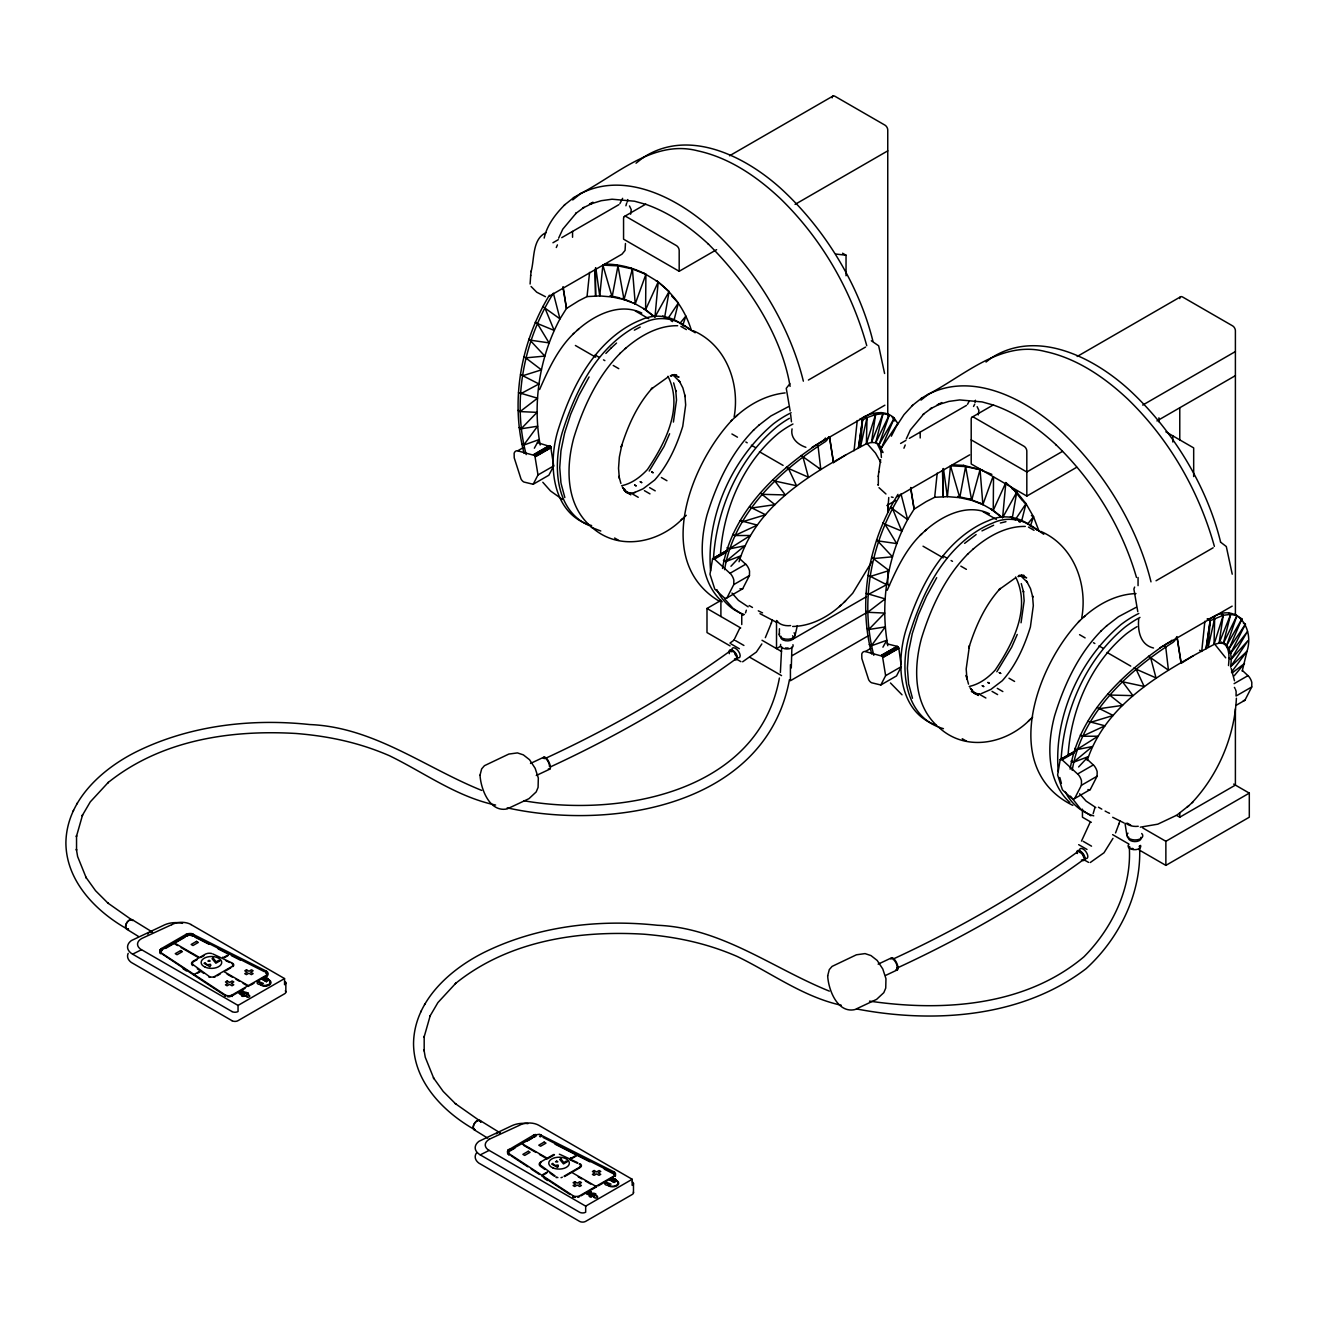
<?xml version="1.0" encoding="UTF-8"?>
<svg xmlns="http://www.w3.org/2000/svg" width="1318" height="1318" viewBox="0 0 1318 1318"><rect width="100%" height="100%" fill="white"/><g stroke="black" fill="none" stroke-linecap="round" stroke-linejoin="round"><path stroke-width="1.5" d="M643.827 273.123L658.209 281.887L669.099 291.476L654.98 316.995L645.606 309.714L645.902 274.325C633.233 267.636 618.916 264.061 604.55 264.094M957.692 496.441L969.57 499.11L980.79 503.377L993.245 510.412L1005.848 482.586L1016.738 492.174L1002.619 517.694L993.245 510.412L993.525 477.001M861.939 418.02L864.938 416.406L867.03 417.608L866.387 443.738C815.578 471.136 757.125 502.619 739.036 561.748M1207.914 619.575L1212.576 617.121L1214.669 618.323L1214.026 644.436C1163.695 671.587 1106.247 702.527 1087.202 760.502M524.103 453.392C510.198 400.31 521.055 341.823 549.375 295.248M526.179 454.595C511.961 400.277 523.691 340.439 553.379 293.239L559.985 318.874C539.54 357.063 532.456 402.402 540.166 445.006M871.742 654.09C857.672 600.398 868.957 541.237 897.97 494.349M873.818 655.293C859.6 600.975 871.33 541.154 901.001 493.953L907.624 519.589C887.179 557.761 880.095 603.117 887.805 645.705M779.251 634.65L779.465 628.752M556.295 247.52L557.432 244.884M903.934 448.219L905.235 444.99M530.1 284.013L530.709 275.198M877.739 484.711L878.315 485.288L878.348 475.913M625.457 243.501L625.061 250.42L621.997 254.16L549.655 295.94M1228.508 665.541C1229.216 657.649 1230.369 645.787 1221.275 642.228C1231.671 645.392 1231.935 657.797 1230.6 666.743L1246.993 651.323C1254.423 628.571 1237.223 602.326 1212.576 617.121M713.532 557.761C716.712 508.534 738.904 458.005 777.488 426.307A104.073 60.084 -60 0 1 789.367 418.333M720.518 553.741C723.5 508.732 743.434 462.272 778.674 433.144A93.71 54.104 -60 0 1 792.958 424.017M734.142 416.9C740.123 383.225 726.02 344.772 693.103 330.67M867.03 417.608L862.532 420.03L860.555 446.505L867.03 417.608L875.58 414.593L883.06 413.671L889.337 414.873L879.106 444.512L883.011 452.535L880.935 451.333L877.014 443.309L879.106 444.512L894.263 418.168C886.207 410.326 874.262 412.007 864.938 416.406M887.689 512.224L888.76 497.512M1061.171 758.476C1064.351 709.232 1086.543 658.72 1125.127 627.022A104.073 60.084 -60 0 1 1139.988 617.401M1068.157 754.44C1071.139 709.446 1091.073 662.97 1126.313 633.859A93.71 54.104 -60 0 1 1137.006 626.676M1081.781 617.615C1087.762 583.94 1073.659 545.471 1040.742 531.385M1236.399 698.227C1234.472 736.696 1218.129 775.033 1191.736 803.008M791.294 667.929L791.904 647.023M654.98 316.995L658.209 281.887L656.117 280.685C673.07 292.893 685.442 310.504 691.439 330.587M1002.619 517.694L1005.848 482.586M531.072 271.623C534.647 258.971 532.027 239.201 545.932 232.693M595.785 267.867L599.739 295.924L612.129 296.945L624.024 299.598L635.243 303.881L645.902 274.325L632.409 268.954L617.977 265.857L602.87 265.099L599.739 295.924L587.037 296.583L578.602 300.883L566.476 308.461L559.985 318.874L542.719 306.484M878.711 472.322L880.622 459.702M991.861 474.365L980.048 469.669L965.616 466.572L950.509 465.814L947.378 496.639L934.676 497.298L926.241 501.581L914.115 509.16L907.624 519.589L890.358 507.199M530.643 275.775L531.138 271.03M878.282 476.473L878.776 471.729M587.037 296.583L589.574 272.398M854.064 450.756L857.244 420.524M934.676 497.298L937.213 473.113M1204.883 621.239L1201.703 651.454L1199.611 650.252M722.495 568.453C731.556 512.9 776.631 470.493 821.971 441.25A8.781 7.578 -56.4 0 0 824.887 438.812L825.463 438.021M724.571 569.673C733.648 514.102 778.707 471.696 824.063 442.453A8.781 7.578 -56.4 0 0 826.979 440.014L828.017 438.4A7.99 6.903 -56.4 0 0 828.725 436.653M1070.134 769.168C1078.519 715.822 1121.074 675.03 1163.613 645.573L1165.705 646.776L1168.44 670.17L1148.472 656.216M1072.209 770.371C1081.287 714.817 1126.346 672.411 1171.702 643.168A8.781 7.578 -56.4 0 0 1174.618 640.713L1175.656 639.115A7.99 6.903 -56.4 0 0 1176.348 637.368M780.388 672.526L781.689 647.006M862.483 420.08L858.446 447.873L862.532 420.03L860.16 418.58M875.58 414.593L871.462 442.469L866.387 443.738L875.58 414.593L873.505 413.391M1221.143 614.089L1223.219 615.292L1219.101 643.168L1214.026 644.436L1223.219 615.292L1230.699 614.369L1236.976 615.572L1226.745 645.227L1224.653 644.024M630.597 214.208L631.256 209.661L629.493 205.954M978.236 414.923L978.895 410.359L977.132 406.669M726.959 597.878L733.764 584.599L733.846 580.118A9.259 5.338 60 0 0 730.815 574.071L714.438 559.096L712.593 558.766L709.974 574.253L714.784 589.113L724.043 597.581A5.058 2.916 60 0 0 726.976 597.878L742.66 588.816L749.464 575.538L749.53 571.056A9.259 5.338 60 0 0 746.515 565.01L738.673 557.745M1074.598 798.576L1081.403 785.297L1081.485 780.833A9.259 5.338 60 0 0 1078.454 774.786L1062.077 759.794L1060.232 759.481L1057.613 774.968L1062.423 789.828L1071.682 798.296A5.058 2.916 60 0 0 1074.615 798.593L1090.299 789.515L1097.087 776.236L1097.169 771.771A9.259 5.338 60 0 0 1094.154 765.725L1086.312 758.46M664.601 317.589L669.099 291.476M1012.24 518.303L1016.738 492.174L1011.927 488.583M627.384 201.868L627.796 199.545M975.023 402.583L975.435 400.244M159.956 950.278L161.208 952.848L225.147 994.876A4.827 2.784 0 0 0 232.166 994.942L266.434 975.188A4.827 2.784 0 0 0 266.302 971.102L191.736 933.622L186.003 934.396L161.521 948.515L159.906 952.585M159.89 952.189L161.521 950.047L187.7 935.236L187.7 933.721M579.821 1195.673L614.073 1175.903A4.827 2.784 0 0 0 613.941 1171.817L539.375 1134.32L533.642 1135.095L507.99 1150.219L507.545 1151.767L508.847 1153.563L572.786 1195.574A4.827 2.784 0 0 0 579.805 1195.657M619.954 297.95L610.053 295.743L612.129 296.945L617.977 265.857L615.901 264.654M952.189 464.793L963.524 465.369L965.616 466.572L959.768 497.644L947.378 496.639L943.424 468.565M564.615 433.029L560.957 450.822L559.738 467.56L560.957 482.866M673.416 422.057L676.513 400.128L675.755 390.457L675.953 391.462L673.646 382.879M912.254 633.744L908.596 651.537L907.377 668.259L908.596 683.581M1021.055 622.771L1024.152 600.843L1023.378 591.172L1023.592 592.161L1021.285 583.594M1214.669 618.323L1208.194 647.22L1210.171 620.729L1223.219 615.292M544.169 238.064C547.036 224.983 555.702 213.813 564.994 204.554M779.399 678.029C758.674 791.426 621.931 817.704 523.921 800.767M789.449 679.66C766.071 805.611 612.475 831.131 507.199 807.852M795.149 635.029L797.341 625.605M674.042 320.175L678.375 302.942L671.653 296.006M880.984 412.468L883.06 413.671L875.729 442.733L879.106 444.512M1021.681 520.874L1026.014 503.641L1016.738 492.174M1230.699 614.369L1219.101 643.168L1223.368 643.431L1230.699 614.369L1228.623 613.167M631.289 301.97L621.931 298.395L624.024 299.598L632.409 268.954L630.334 267.752M992.882 476.885L982.882 504.596L971.663 500.313L980.048 469.669L963.524 465.369M1094.83 807.918L1093.166 813.585M765.33 637.665L771.425 622.887M1115.555 832.927L1119.048 823.602M746.35 610.185L745.527 612.886M1119.872 820.867L1118.966 823.882M1242.199 671.175L1246.993 651.323L1231.457 672.131M771.327 623.167L772.332 619.839M1236.218 705.262L1244.933 700.237L1251.738 686.958L1251.82 682.493A9.259 5.338 60 0 0 1248.789 676.447L1242.38 670.467M558.634 238.163L562.753 229.2L576.263 213.055L575.604 213.582L584.039 207.354L582.638 208.162L591.947 203.483L591.172 203.796L601.272 200.698L612.046 199.216L634.485 201.209L646.034 204.422C669.56 212.725 690.303 227.306 708.491 244.143L708.194 243.879C746.482 282.134 781.31 333.685 790.092 386.372M906.273 438.878L910.392 429.915L923.902 413.753L923.243 414.28L931.678 408.069L930.277 408.86L939.586 404.198L938.811 404.494L948.911 401.397L959.685 399.931L982.124 401.924L993.673 405.137C1017.199 413.424 1037.941 428.004 1056.13 444.841L1055.833 444.594C1093.462 480.905 1121.931 527.167 1136.478 577.449M564.763 432.485L570.71 414.165L578.866 395.532L589.064 376.964M912.402 633.184L918.349 614.863L926.505 596.23L936.703 577.679M682.708 325.546L685.871 316.056L679.824 323.536M1030.346 526.244L1033.51 516.755L1026.014 503.641L1023.921 502.438M1090.002 822.613L1081.501 841.065M883.06 413.671L871.462 442.469L875.729 442.733L889.337 414.873L887.245 413.671M481.696 790.405C424.791 767.471 373.669 727.075 309.763 724.554C251.112 718.294 189.841 725.394 136.528 751.672C101.47 769.168 66.345 800.916 65.9 842.96C66.147 880.968 95.621 911.1 126.775 928.811M829.335 991.12C772.43 968.17 721.308 927.773 657.402 925.269C598.751 918.992 537.48 926.109 484.167 952.387C449.109 969.883 413.984 1001.631 413.539 1043.675C413.786 1081.666 443.26 1111.815 474.414 1129.51M879.452 446.588L881.544 447.807L894.263 418.168L892.187 416.966L894.823 420.969M1227.091 647.303L1229.183 648.505L1241.902 618.883L1234.884 614.369M539.573 389.568C548.42 369.419 557.975 348.38 574.22 333.042M669.61 433.754L664.025 446.505L649.197 471.053M887.212 590.266C896.059 570.117 905.614 549.079 921.859 533.741M1017.249 634.452L1011.664 647.204L996.836 671.752M739.892 627.912L733.862 640.35M632.409 268.954L635.243 303.881L633.151 302.679L645.606 309.714L658.209 281.887M1223.368 643.431L1236.976 615.572M1112.969 838.38L1104.006 852.762L1090.266 862.516M891.33 436.209L897.789 423.506L894.263 418.168M1228.574 652.031L1230.65 653.234L1245.428 624.221L1243.352 623.019M268.213 980.444L268.411 979.966A5.536 3.196 0 0 1 268.707 984.645A5.536 3.196 0 0 1 260.602 984.464L260.602 984.562A5.536 3.196 0 0 0 268.707 984.744A5.536 3.196 0 0 0 268.411 980.065L268.411 980.065M616.05 1180.664L615.506 1181.505L611.354 1179.116A2.966 1.713 0 0 1 614.369 1178.918A2.966 1.713 0 0 1 616.083 1180.351A6.145 3.542 0 0 1 617.598 1185.294L616.149 1186.134A6.145 3.542 0 0 1 607.532 1185.294A2.966 1.713 0 0 1 605.044 1184.305A2.966 1.713 0 0 1 605.374 1182.559L609.526 1184.849L608.241 1185.179A5.536 3.196 0 0 0 616.346 1185.343A5.536 3.196 0 0 0 616.05 1180.664L615.506 1181.505M619.905 203.582L622.623 198.326M967.544 404.296L969.356 400.787M537.991 474.958L534.828 455.55L517.15 450.707A9.259 5.338 60 0 0 514.135 453.277L514.218 457.824L521.005 478.961A5.058 2.916 60 0 0 523.938 482.042L533.18 484.266L537.991 474.958L553.692 465.913L550.677 446.703L537.48 442.65M553.692 465.913L548.881 475.205L533.18 484.266M880.819 684.981L885.63 675.673L901.331 666.611L896.52 675.92L880.819 684.981L871.577 682.757A5.058 2.916 60 0 1 868.644 679.676L861.84 658.539L861.774 653.975A9.259 5.338 60 0 1 864.789 651.421L882.467 656.265L885.63 675.673M73.034 811.295L73.528 810.356M76.905 803.898L77.4 802.975M420.673 1011.993L421.167 1011.071M424.544 1004.596L425.039 1003.69M871.709 561.88L852.713 593.248L844.097 602.31M534.35 448.202L539.095 439.586L523.674 445.122L521.582 443.919M882.928 647.187L886.734 640.284L871.313 645.836L869.221 644.634M1226.745 645.227L1241.902 618.883M1229.035 658.143L1231.127 659.346L1247.471 631.503L1230.65 653.234M761.853 643.942L756.367 652.048L742.644 661.801M535.998 1135.803L509.16 1150.746L507.825 1154.074L507.759 1150.598M896.784 425.698L904.016 414.626L912.633 405.269M683.943 326.172C672.048 315.612 655.145 313.206 640.828 319.977A104.073 60.084 -60 0 0 617.071 333.685C586.526 357.277 569.425 394.197 558.058 430.146C547.629 463.788 551.501 514.448 591.634 525.553M689.611 329.566C677.37 318.577 659.939 315.2 644.996 322.383A104.073 60.084 -60 0 0 621.256 336.106C590.695 359.699 573.594 396.603 562.226 432.551C552.852 464.743 554.466 511.598 590.546 526.129M791.162 412.765A104.073 60.084 -60 0 0 773.32 423.902C731.671 459.109 705.987 516.326 710.6 570.892M1033.081 527.859C1020.84 516.87 1003.393 513.493 988.467 520.692A104.073 60.084 -60 0 0 964.71 534.4C934.165 557.992 917.064 594.896 905.697 630.861C896.009 663.465 898.266 711.736 935.764 725.032M1037.25 530.264C1025.009 519.276 1007.578 515.898 992.635 523.098A104.073 60.084 -60 0 0 968.878 536.805C938.334 560.397 921.233 597.318 909.865 633.266C899.436 666.892 903.324 717.569 943.441 728.673M1138.801 613.48A104.073 60.084 -60 0 0 1120.959 624.6C1079.294 659.807 1053.626 717.041 1058.239 771.59M1230.6 666.743L1247.998 640.597L1231.127 659.346M668.621 317.523L678.375 302.942M881.544 447.807L897.789 423.506M1015.19 519.852L1026.014 503.641M1229.183 648.505L1245.428 624.221M523.674 445.122L537.579 426.225L521.121 428.795L519.028 427.592M871.313 645.836L885.218 626.923L868.76 629.51L866.667 628.307M1134.633 587.07L1133.892 589.047L1137.78 611.667M1027.463 524.235L1033.51 516.755L1031.417 515.552M1234.241 675.755L1244.472 663.514L1232.149 672.954M730.963 566.262L740.617 555.916L725.575 561.699L723.483 560.496L724.735 560.018M1078.602 766.977L1088.256 756.631L1073.214 762.397L1071.122 761.194L1072.374 760.717M521.121 428.795L537.052 412.353L520.083 411.595L517.99 410.392M868.76 629.51L884.691 613.068L867.722 612.293L865.629 611.091M605.868 353.422L611.47 347.721M620.35 353.109C597.581 376.124 583.413 406.652 573.956 437.279L573.742 438.004C565.999 466.852 565.669 503.064 589.245 524.976M732.297 419.832C690.616 463.887 652.509 561.534 719.644 601.469M753.814 429.899C730.913 453.112 716.613 483.821 707.107 514.663L706.942 515.206C699.314 543.889 698.655 579.986 722.182 601.799M967.989 553.824C945.22 576.839 931.052 607.367 921.595 637.978L921.381 638.719C913.638 667.567 913.308 703.763 936.884 725.674M1079.936 620.531C1036.36 665.623 999.011 768.987 1072.852 805.38M1101.453 630.597C1078.552 653.827 1064.252 684.52 1054.746 715.377L1054.581 715.921C1046.953 744.588 1046.294 780.701 1069.821 802.497M260.602 984.562L261.887 984.151L257.735 981.762A2.966 1.713 0 0 0 257.405 983.492A2.966 1.713 0 0 0 259.893 984.497A6.145 3.542 0 0 0 268.46 985.469L269.959 984.497A6.145 3.542 0 0 0 268.444 979.653A2.966 1.713 0 0 0 266.73 978.121A2.966 1.713 0 0 0 263.715 978.401L268.213 980.345M577.086 330.423C593.94 315.233 619.411 302.135 641.8 313.058M625.243 348.611C639.757 336.057 657.88 325.381 677.65 325.711M735.741 416.669C749.349 404.132 766.549 394.873 785.133 392.912M758.888 425.236L770.832 416.01L788.345 406.718M590.546 526.014C617.252 551.764 658.588 543.461 682.576 518.666M792.678 626.462C810.899 626.231 828.034 617.038 841.23 604.929M924.725 531.121C941.579 515.948 967.05 502.85 989.439 513.756M972.882 549.326C987.396 536.772 1005.519 526.08 1025.289 526.426M1083.38 617.384C1097.762 604.287 1116.214 594.204 1135.984 593.594M1106.527 625.951L1118.455 616.725L1135.984 607.417M938.185 726.712C964.891 752.479 1006.227 744.176 1030.215 719.381M1177.402 814.705L1188.869 805.644M572.737 334.41L578.866 328.792M611.091 348.051L616.544 343.059M619.855 353.57L625.836 348.067M730.815 421.2L737.503 415.038M753.435 430.245L759.333 424.824M680.813 520.297L686.283 515.289M839.467 606.56L845.579 600.942M920.376 535.108L926.505 529.49M967.494 554.268L973.475 548.782M1078.454 621.898L1085.142 615.753M1101.074 630.943L1106.972 625.539M1028.452 721.012L1032.686 717.124M1187.106 807.275L1193.218 801.657M725.575 561.699L744.752 545.833L729.167 548.914L727.075 547.711M1073.214 762.397L1092.391 746.532L1076.806 749.629L1074.714 748.426M964.628 543.362L976.127 534.548M573.412 197.881C621.107 166.348 681.373 199.133 717.091 234.06L717.371 234.324C758.114 273.749 790.19 327.556 803.354 381.166M580.266 193.927L580.925 193.4C616.725 174.882 653.547 139.263 697.716 150.829C729.101 157.633 756.499 176.332 779.663 197.947L779.943 198.194C821.361 238.245 851.164 289.861 866.634 345.267L866.733 345.695M642.937 157.748C690.632 126.215 750.898 158.984 786.615 193.927L786.895 194.191C827.638 233.599 859.715 287.423 872.878 341.016M921.051 398.596C968.746 367.063 1029.012 399.832 1064.73 434.775L1065.01 435.039C1105.753 474.447 1137.829 528.271 1150.993 581.864M927.905 394.642L928.564 394.115C964.364 375.597 1001.186 339.962 1045.355 351.544C1076.74 358.348 1104.138 377.047 1127.302 398.646L1127.582 398.909C1169 438.943 1198.803 490.576 1214.273 545.981L1214.372 546.41M990.576 358.447C1038.271 326.913 1098.537 359.699 1134.254 394.626L1134.534 394.889C1175.277 434.314 1207.354 488.121 1220.517 541.731M564.351 205.081L574.071 197.37M572.72 199.924L580.925 193.4M636.034 163.218L643.596 157.221M911.99 405.779L921.71 398.069M921.002 400.112L928.564 394.115M986.045 362.055L991.235 357.936M520.083 411.595L537.513 398.201L518.501 392.599M867.722 612.293L885.152 598.899L866.14 593.314M789.877 383.736L786.253 388.349L790.141 410.952M625.902 205.773L626.693 202.988M973.541 406.488L974.677 404.247M162.163 950.377L161.389 950.937A4.629 2.669 0 0 0 160.747 952.206M729.974 643.085L734.011 640.153M730.469 650.746C672.427 692.906 609.839 728.623 544.746 758.69M735.971 658.885C678.029 700.945 615.621 736.68 550.693 766.763M1078.108 851.444C1020.56 893.225 958.565 928.729 894.065 958.614M884.872 405.203L812.185 447.197M729.167 548.914L750.354 535.503L734.785 535.536L732.693 534.334M1076.806 749.629L1097.993 736.218L1082.424 736.251L1080.332 735.049M829.615 437.774L833.503 462.618L845.629 455.039M1176.958 636.578L1181.142 663.333L1193.268 655.754M1176.035 815.545L1157.797 824.178L1140.317 827.16M1165.112 644.667L1169.61 641.965A8.781 7.578 -56.4 0 0 1170.417 641.471M592.968 202.198L589.508 204.208L592.606 202.642M552.95 242.759L558.272 239.678M561.748 237.652L618.867 204.669M624.37 216.498L645.771 204.142M729.562 155.771L832.96 96.066M679.182 271.277L679.182 250.404A3.938 2.274 60 0 0 676.398 245.593L626.347 216.696A3.938 2.274 60 0 0 623.562 218.294L623.562 239.168L679.182 271.277L716.613 249.662M795.067 204.389L887.755 150.862M517.892 450.723L523.114 447.708M533.526 454.644L549.227 445.583M533.922 454.792L549.606 445.731M534.103 454.891L549.804 445.83M534.301 455.023L549.985 445.978M534.482 455.188L550.347 446.308M534.828 455.55L550.529 446.489M534.993 455.764L550.677 446.703M535.141 455.979L550.825 446.917M535.273 456.209L550.957 447.148M535.372 456.456L551.072 447.395M535.47 456.687L551.171 447.642M808.412 380.045L865.514 347.079M900.589 443.458L905.911 440.393M909.387 438.35L966.506 405.384M712.709 558.667L726.795 550.529M712.494 558.898L727.256 550.446M713.499 558.535L727.618 550.545M713.862 558.684L726.267 551.748M714.438 559.096L726.646 552.044M972.009 417.196L993.41 404.857M1077.201 356.47L1180.599 296.781M730.09 573.248L745.79 564.186M733.764 584.599L749.464 575.538M897.294 496.639L969.636 454.875M730.073 645.886L706.992 632.558L706.992 608.471L721.111 600.316M886.849 505.568L895.565 500.527M165.557 948.416L174.058 943.507L177.617 945.55M184.866 937.263L174.668 943.144L199.545 957.511L205.246 954.232A5.717 3.311 0 0 1 206.349 953.738M1062.473 451.399L1026.821 471.992L971.201 439.882M1142.69 405.087L1235.394 351.56M193.894 961.481L197.288 959.52M200.698 957.543L204.109 955.583M223.879 957.313L228.953 954.38M197.469 973.261L200.847 971.3L203.862 973.442M224.521 957.642L227.899 955.682M1026.821 496.079L1026.821 451.118A3.938 2.274 60 0 0 1024.037 446.291L973.986 417.394A3.938 2.274 60 0 0 971.201 419.009L971.201 463.969L1026.821 496.079L1076.74 467.264M1156.957 420.936L1235.394 375.646M780.058 646.578L776.516 648.621L776.516 620.514M792.415 639.444L866.569 596.626M216.926 975.864L220.221 973.969M225.79 970.756L230.732 967.906M792.184 655.623L866.354 612.804M231.606 996.128L245.049 988.368M250.7 985.106L254.061 983.162M257.422 981.235L265.824 976.374M258.312 981.432L263.419 983.426M263.139 978.631L262.249 979.258L266.45 981.679L267.34 981.07L263.139 978.631L262.249 979.258L266.45 981.679M241.161 992.882L239.761 993.788L241.985 993.459A3.575 2.059 0 0 0 243.039 996.375L244.011 995.815A2.504 1.45 0 0 1 243.402 993.475A2.504 1.45 0 0 1 247.405 993.92L247.405 994.019A2.504 1.45 0 0 0 243.402 993.574A2.504 1.45 0 0 0 244.011 995.914L244.011 995.815M242.133 992.322C246.219 990.543 240.42 992.256 242.957 992.899A3.806 2.191 0 0 1 248.377 993.459L247.405 994.019M244.127 995.452L245.708 995.716L243.089 994.76A2.092 1.203 0 0 1 245.593 993.311L249.481 995.65A1.829 1.054 0 0 1 246.977 997.1L246.977 997.1M244.67 995.123L243.089 994.76M868.117 635.869L790.421 680.731L790.421 664.667M245.148 995.947L246.944 996.441L245.148 996.046M182.527 923.358A17.694 10.214 0 0 0 175.656 922.6A18.32 10.577 0 0 0 164.668 924.824L131.388 940.558A18.32 10.577 0 0 0 127.549 946.917A17.694 10.214 0 0 0 131.157 953.211L132.607 954.166L141.52 949.685L238.047 1005.42L284.556 978.582L284.556 984.678A4.284 2.471 0 0 0 285.298 981.679M865.531 651.438L870.753 648.407M881.165 655.343L897.245 646.43L898.81 648.341L901.051 664.585M881.561 655.491L897.245 646.43M881.742 655.606L897.443 646.545M881.94 655.738L897.624 646.677M882.121 655.886L897.805 646.841M882.302 656.067L898.168 647.204M882.632 656.463L898.316 647.402M882.78 656.693L898.464 647.632M882.895 656.924L898.596 647.863M883.011 657.155L898.711 648.094M883.109 657.402L898.81 648.341M1156.051 580.76L1213.153 547.777M1159.824 647.896L1232.165 606.132M1060.133 759.613L1074.895 751.161M1061.138 759.25L1075.257 751.244M1061.501 759.382L1075.455 751.342M1062.077 759.794L1074.285 752.743M1077.729 773.946L1093.413 764.885M1234.109 683.663L1248.064 675.607M1081.403 785.297L1097.087 776.236M1251.738 686.958L1236.053 696.019L1236.136 691.555A9.259 5.338 60 0 0 1235.444 689.446M509.802 1151.075L514.893 1148.126M527.398 1140.91L532.505 1137.978M540.891 1161.866L546.575 1158.571L539.474 1154.469M546.64 1159.23L554.45 1154.848M542.851 1174.569L547.959 1171.636M543.411 1174.948L546.805 1172.987M570.43 1157.83L570.463 1159.329L577.235 1155.408L589.871 1161.817M1176.299 815.199L1179.775 817.209L1235.394 785.1L1235.394 708.969M564.055 1176.183L579.393 1167.32M564.565 1176.579L571.155 1172.773M580.019 1167.666L571.781 1172.41L596.659 1186.777M1142.788 827.968L1165.87 841.296L1249.299 793.123L1249.299 817.209L1165.87 865.382L1139.246 850.011M580.925 1195.871L596.049 1187.139M598.339 1185.821L613.463 1177.089M605.951 1182.131L611.058 1184.141M609.888 1179.874L614.979 1181.768L614.089 1182.394L609.888 1179.874L614.089 1182.394M609.888 1179.972L610.778 1179.445M591.288 1192.246L590.316 1191.587L586.428 1193.828L589.624 1194.174A3.575 2.059 0 0 0 590.678 1197.172L591.65 1196.513A2.504 1.45 0 0 1 591.041 1194.174A2.504 1.45 0 0 1 595.044 1194.635L596.016 1194.157A3.806 2.191 0 0 0 590.596 1193.614L589.772 1193.021L591.288 1192.147L589.772 1193.021M587.4 1194.487L588.8 1193.696M591.205 1195.838L591.766 1195.508M597.12 1196.266L593.232 1194.009A2.092 1.203 0 0 0 590.728 1195.558A2.092 1.203 0 0 1 593.232 1194.009L597.12 1196.266A1.829 1.054 0 0 1 594.616 1197.815L592.309 1195.739M591.766 1196.052L593.347 1196.431M593.347 1196.332L594.583 1197.156M527.941 1123.644A17.694 10.214 0 0 0 523.295 1123.315A18.32 10.577 0 0 0 512.307 1125.523L479.027 1141.273A18.32 10.577 0 0 0 475.188 1147.616A17.694 10.214 0 0 0 478.796 1153.925L480.246 1154.881L489.159 1150.4L585.686 1206.135L632.195 1179.28L632.195 1185.376A4.284 2.471 0 0 0 632.278 1181.867M520.577 393.802L538.996 383.966L520.528 374.576M868.216 594.517L886.619 584.665L868.15 575.274M634.337 330.175L640.202 327.062M667.814 377.179L651.207 389.074L652.69 387.706C637.418 404.329 627.862 425.763 621.206 447.131L621.832 444.94L619.361 457.033L618.537 468.302L619.361 478.615M981.976 530.89L993.64 525.239M1015.453 577.877L998.846 589.772L1000.329 588.421C985.057 605.028 975.501 626.462 968.845 647.83L969.471 645.639L966.176 669L967 679.314L966.16 675.327L968.532 684.157M214.274 976.671L232.133 966.374A3.806 2.191 0 0 0 232.726 964.331M562.341 1177.172L561.913 1177.386A3.806 2.191 0 0 1 560.99 1177.682M579.245 1196.843L578.816 1197.057A3.97 2.29 0 0 1 577.861 1197.37M937.147 404.906L941.793 402.567M530.495 763.451L543.988 757.092M536.278 775.495L549.787 769.152M878.134 964.15L891.627 957.807M896.652 968.252C962.173 937.988 1025.173 902.023 1083.61 859.583L1088.569 862.384M885.614 975.419L897.41 969.85M734.785 535.536L757.323 525.108L740.222 520.61M1082.424 736.251L1104.962 725.806L1087.861 721.325M171.637 924.692L141.718 938.498A13.707 7.908 0 0 0 141.454 949.718M489.357 1139.197L519.276 1125.391A13.707 7.908 0 0 1 538.716 1125.243L632.195 1179.28M186.563 936.291L187.551 935.846A4.629 2.669 0 0 1 188.046 935.698M534.202 1136.989L535.19 1136.544A4.629 2.669 0 0 1 535.685 1136.396M671.175 375.696L674.437 374.592L670.318 375.811L676.529 374.773M633.876 492.817L643.102 488.797L654.684 480.016C668.226 464.859 676.76 445.55 682.757 426.307L685.673 404.939L684.899 395.202L685.179 396.537L682.872 387.937L678.984 380.441L679.841 381.792L672.921 374.856M1018.814 576.411L1022.076 575.307L1017.957 576.51L1024.168 575.472L1020.873 575.307M981.498 693.532L990.741 689.495L1002.306 680.714C1015.865 665.574 1024.399 646.265 1030.396 627.006L1033.312 605.654L1032.538 595.917L1032.818 597.235L1030.511 588.635L1026.623 581.156L1027.48 582.507L1020.544 575.571M522.603 375.778L541.434 369.864L524.037 356.618M870.242 576.477L889.073 570.562L871.676 557.333M742.314 521.813L765.544 514.761L749.547 506.787M1089.953 722.528L1113.183 715.476L1097.186 707.502M621.602 485.732C631.8 483.591 640.499 477.001 647.467 469.488C665.112 443.326 683.729 407.41 667.962 376.273M635.243 492.421L629.477 493.41L631.124 493.492L625.589 491.565M1000.378 523.015L1005.947 521.681M969.241 686.447C979.439 684.289 988.138 677.716 995.106 670.203C1012.751 644.024 1031.368 608.109 1015.601 576.971M751.622 508.007L774.918 504.662L760.47 493.13M1099.261 708.705L1122.557 705.377L1108.109 693.828M264.473 971.728L193.499 935.731L188.359 935.105L188.359 933.572M980.114 693.779L977.116 694.125L978.763 694.207L971.382 691.62M526.113 357.821L544.812 356.091L528.963 339.072M873.752 558.535L892.451 556.806L876.602 539.787M762.562 494.332L785.297 494.942L774.902 481.07L772.826 479.867M1110.201 695.047L1132.936 695.64L1122.541 681.785L1120.465 680.566M835.826 254.044L846.041 255.231L846.041 275.759M531.055 340.275L549.062 342.878L537.316 323.47L535.223 322.267M878.694 540.99L896.701 543.593L884.955 524.169L882.862 522.966M869.534 1001.12C942.848 1011.845 1025.256 1006.211 1083.874 956.868C1111.684 928.926 1131.684 888.678 1129.328 847.705M545.471 296.715L536.706 292.184L531.072 286.484M893.11 497.43L891.363 496.985M774.902 481.07L796.517 485.732L788.444 468.45L786.352 467.247M1122.541 681.785L1144.139 686.447L1136.083 669.165L1133.991 667.962M856.585 1008.945C933.539 1023.724 1021.994 1017.727 1086.114 968.648C1119.987 937.757 1142.031 892.138 1139.543 845.777A5.107 2.949 0 0 1 1139.362 846.551M965.616 466.572L971.663 500.313L959.768 497.644L950.509 465.814M887.08 643.843L896.866 646.281M495.601 805.051C456.753 796.863 424.561 772.842 389.535 755.758C359.254 742.611 328.973 736.152 296.072 733.483C229.843 729.595 160.516 740.222 107.631 782.958L108.307 782.365L90.283 801.871L82.095 815.842L82.589 814.903L76.378 836.666L76.543 835.596L76.543 850.291L76.378 849.22L77.614 856.535L86.28 878.002L85.785 877.096L95.539 890.704L108.29 903.456L107.615 902.863L132.031 920.046M841.246 1005.239C803.156 996.886 771.656 973.145 737.174 956.456C706.893 943.309 676.612 936.867 643.711 934.182C577.482 930.294 508.155 940.92 455.27 983.673L455.946 983.063L437.922 1002.57L429.734 1016.54L430.228 1015.618L424.017 1037.365L424.182 1036.294L424.182 1050.99L424.001 1049.919L425.253 1057.25L433.902 1078.701L433.424 1077.794L443.178 1091.403L455.929 1104.171L455.254 1103.561L479.67 1120.745A5.107 3.048 -58.3 0 0 474.085 1124.205A5.107 3.048 -58.3 0 0 475.188 1129.757M673.432 375.152L679.017 377.113L674.305 375.284M1019.209 575.225L1026.656 577.811L1021.944 575.999M600.777 531.006L591.205 527.315M744.373 614.534C732.297 610.695 722.116 601.189 716.91 589.673M1093.759 815.858C1081.6 812.366 1070.941 803.436 1065.422 792.052M805.875 447.296C798.049 444.759 790.157 438.153 792.052 428.894M1153.514 648.011C1140.251 644.914 1137.533 630.828 1138.719 618.883M871.33 340.785L878.661 345.81L884.592 373.488M776.516 622.294L759.975 613.661M1124.155 823.009L1112.689 817.292M191.95 935.731L192.955 936.126M539.589 1136.445L540.594 1136.841M977.972 468.467L983.03 470.477M537.316 323.47L554.153 330.406L544.795 307.687M884.955 524.169L901.792 531.121L892.434 508.402M762.545 612.854L761.046 612.195M788.444 468.45L808.395 477.198L802.909 456.72L800.833 455.517M1136.083 669.165L1156.034 677.913L1150.548 657.418M1109.509 813.272L1107.763 812.465M212.873 953.952L222.182 958.301M225.955 960.74L229.662 962.47M570.463 1159.329L577.877 1162.805M569.887 1159.708L577.3 1163.184M760.124 611.75L758.295 610.811M194.767 937.049L209.167 944.347M218.162 948.911L227.157 953.474M231.408 955.616L240.42 960.196M542.95 1137.368L613.924 1173.35A4.827 2.784 0 0 1 615.16 1176.463M554.993 1144.139L576.592 1155.095L569.821 1159L560.512 1154.667A5.717 3.311 0 0 0 559.343 1154.238M604.303 1169.148L613.331 1173.712M1106.823 811.987L1105.127 811.064M1220.452 542.06L1226.3 546.525L1232.231 574.187M231.523 963.343L231.935 963.557A3.806 2.191 0 0 1 232.528 964.051M579.162 1164.041L579.558 1164.272A3.806 2.191 0 0 1 579.755 1167.073M573.412 1196.76L573.808 1196.991A3.97 2.29 0 0 0 575.208 1197.436M1165.87 431.843L1193.68 447.906L1193.68 476.556M842.564 253.221L846.041 255.231M1207.436 619.345L1210.171 620.729L1206.085 648.588L1210.171 620.729L1207.222 618.834M662.773 315.958L666.941 318.363M671.109 320.768L672.51 321.576M680.846 326.386L686.414 329.599M1010.412 516.656L1014.58 519.078M1018.748 521.483L1020.148 522.29M1028.485 527.101L1034.053 530.314M645.606 309.714L643.53 308.511L652.904 315.793M980.79 503.377L982.882 504.596L980.048 469.669M993.245 510.412L991.169 509.209L1000.527 516.491M969.57 499.11L971.663 500.313M635.243 310.933L648.753 318.725M982.882 511.631L996.375 519.44M815.974 444.858L818.066 446.061L820.801 469.455L818.709 468.252M595.126 355.003L599.311 357.409M603.479 359.83L604.863 360.621M613.216 365.448L618.768 368.661M731.918 433.984L737.47 437.181M745.823 442.008L747.207 442.815M751.375 445.22L755.543 447.626M942.765 555.718L946.934 558.124M951.118 560.529L952.502 561.336M960.838 566.147L966.407 569.36M1079.557 634.683L1085.109 637.896M1093.462 642.706L1094.846 643.514M1099.014 645.919L1103.182 648.324M575.389 345.481L595.654 357.178M759.448 451.744L783.09 465.402M923.028 546.196L943.293 557.893M1107.087 652.459L1130.729 666.101M886.025 583.396L889.502 585.39M1233.664 784.095L1249.299 793.123M661.372 477.511L666.941 480.724M1009.011 678.226L1014.58 681.439M649.642 487.644L655.211 490.856M997.281 688.342L1002.85 691.555M644.403 490.658L649.972 493.871M992.042 691.373L997.611 694.586M632.673 494.085L638.241 497.298M980.312 694.8L985.88 698.013M625.325 491.532L630.877 494.744L623.925 490.115L627.78 493.245L622.327 487.067M972.964 692.23L978.516 695.443L971.564 690.813L975.419 693.943L969.966 687.782M1127.351 823.173L1130.729 825.117M749.151 605.539L752.479 607.466M1098.454 807.209L1101.799 809.137M614.6 538.008L618.768 540.413M962.239 738.723L966.407 741.128M1091.32 822.333L1082.44 817.209L1082.44 809.186M1112.623 834.64L1128.587 843.866M706.992 608.471L740.716 627.945M762.018 640.251L781.541 651.52M735.559 640.647L743.912 645.458M1083.198 841.345L1091.535 846.172M731.029 643.942L739.365 648.753M1078.668 844.657L1087.004 849.467M749.596 657.155L781.541 675.607M735.922 658.786L740.93 661.669M191.011 924.577L284.556 978.582M224.142 971.712L249.02 986.078M522.307 1143.859L547.184 1158.225L552.885 1154.947A5.717 3.311 0 0 1 553.988 1154.453M181.159 947.609L198.936 957.873L193.252 961.151A5.717 3.295 0 0 0 191.637 964.117M227.075 974.117L232.413 977.198M235.971 979.241L239.514 981.3M243.072 983.36L248.41 986.424M523.477 1145.243L535.915 1152.426M578.273 1176.875L581.831 1178.935M585.373 1180.977L590.711 1184.058M243.665 991.531L242.677 990.872L238.789 993.129L239.761 993.788M249.481 995.65L245.593 993.311M132.607 954.166L232.001 1011.549M480.246 1154.881L579.64 1212.263A4.284 2.471 0 0 0 585.67 1212.214L585.686 1206.135M232.001 1020.692L131.157 962.354A17.694 10.214 0 0 1 127.566 956.044A18.32 10.577 0 0 1 128.208 953.359M265.692 973.014L266.088 973.244A3.97 2.29 0 0 1 266.483 975.864M480.016 1120.465L500.181 1132.903A5.503 3.279 -58.3 0 0 498.385 1132.706M556.657 1177.04L557.036 1177.271A3.806 2.191 0 0 0 557.893 1177.617M474.332 1129.888L487.775 1138.192M132.377 919.766L152.542 932.188A5.503 3.279 -58.3 0 0 149.708 932.403M126.693 929.19L138.456 936.439M511.203 1155.87L527.843 1166.809M531.17 1169L539.49 1174.47M541.714 1175.92L570.084 1194.569M544.186 1178.308L547.547 1180.516M194.076 975.221L225.773 996.062M183.087 968.746L186.448 970.954M1032.406 526.557L1043.774 534.268M684.767 325.859L695.163 332.779M885.96 493.986L879.024 487.693M1095.802 807.539L1086.081 801.08L1079.623 793.782M1090.925 815.826L1080.529 808.906L1070.447 796.138M748.163 606.84L738.442 600.365L731.984 593.067M743.286 615.111L732.89 608.191L724.554 598.784M562.489 499.489L550.529 490.971L542.818 482.273M555.158 1175.969L540.265 1165.063A4.844 2.801 0 0 1 540.742 1162.773M544.944 1169.478L540.429 1166.265A5.717 3.295 0 0 1 540.907 1161.883M550.001 1173.086L554.499 1176.299M197.305 968.779L200.32 970.921L193.515 974.842L160.994 953.194A4.629 2.669 0 0 1 160.845 952.865M802.909 456.72L820.801 469.455M902.023 694.817L890.457 682.971M509.539 1154.766L508.633 1153.893A4.629 2.669 0 0 1 509.045 1151.652M1215.443 645.079L1225.691 657.83M867.804 444.38L875.498 453.079L880.786 462.404M1014.646 490.971L1022.768 501.005M192.626 964.348L209.397 976.556A3.806 2.191 0 0 0 214.274 976.671M1239.826 617.681L1241.589 620.35M1033.51 516.755L1039.078 531.302M602.87 265.099L612.129 296.945M1231.177 668.391L1234.488 680.763M1059.82 777.488L1061.418 783.386M908.81 684.569L912.484 698.26M618.999 476.375L620.893 483.442M561.171 483.871L564.845 497.545M617.977 265.857L624.024 299.598M910.59 488.006L914.115 509.16L910.754 487.512M562.951 287.291L566.476 308.461L563.115 286.797M1177.172 637.731L1181.142 663.333M1125.111 823.948L1126.89 835.365M829.533 437.032L833.503 462.618M790.652 414.577L791.459 421.76M880.935 451.333L881.396 457.445M942.452 470.279L943.26 496.853L943.144 468.582M594.83 269.564L595.621 296.138L595.505 267.867M222.791 957.115L222.824 958.614L232.1 962.964A4.662 2.685 0 0 1 232.792 966.654M1235.394 614.32L1235.394 330.686A3.938 2.274 60 0 0 1232.627 325.875L1182.559 296.978A3.938 2.274 60 0 0 1179.775 298.576M1179.775 407.756L1179.775 439.882M1179.775 813.206L1179.775 817.209M1172.822 435.863L1172.822 442.008M1165.87 841.296L1165.87 865.382M1158.917 417.806L1158.917 421.809M1138.06 577.465L1138.06 585.653M920.195 432.123L920.195 437.971M887.755 415.911L887.755 129.988A3.938 2.274 60 0 0 884.988 125.161L834.92 96.263A3.938 2.274 60 0 0 832.136 97.878M887.755 504.267L887.755 510.428M887.755 570.002L887.755 584.385M741.754 614.501L741.754 624.534M720.897 602.458L720.897 616.511M633.48 1183.613L633.48 1192.757M616.083 1180.351L616.083 1180.253A2.966 1.713 0 0 0 614.369 1178.819A2.966 1.713 0 0 0 611.354 1179.017M613.924 1171.834L613.924 1173.35M595.044 1194.635L595.044 1194.734A2.504 1.45 0 0 0 591.041 1194.273A2.504 1.45 0 0 0 591.65 1196.612L591.65 1196.513M572.786 1195.574L572.786 1197.106A4.827 2.784 0 0 0 573.231 1197.387M572.556 231.408L572.556 237.273M541.138 1134.913L541.138 1136.445L540.001 1134.485M535.339 1134.419L535.339 1135.951M534.729 1134.6L534.729 1136.132M533.642 1135.095L533.642 1136.627M509.16 1149.23L509.16 1150.746M508.847 1153.563L508.847 1155.079L508.089 1152.904M508.32 1149.856L508.32 1151.388M507.99 1150.219L507.99 1151.734M507.595 1150.976L507.545 1153.299M285.841 982.915L285.841 992.059M268.444 979.554L268.444 979.653A2.966 1.713 0 0 0 266.73 978.22A2.966 1.713 0 0 0 263.715 978.302M266.285 971.119L266.285 972.651A4.827 2.784 0 0 1 267.224 976.094M266.434 975.188L266.434 976.72M242.957 992.8L242.957 992.899A3.806 2.191 0 0 1 248.377 993.36M241.985 993.36L241.985 993.459A3.575 2.059 0 0 0 243.039 996.474M238.047 1005.42L238.047 1011.516A4.284 2.471 0 0 1 231.984 1011.565M232.182 994.958L232.182 996.49M225.147 994.876L225.147 996.392M193.499 934.215L193.499 935.731M192.362 933.77L192.362 935.302M191.736 933.622L191.736 935.137M191.077 933.506L191.077 935.039M190.402 933.457L190.402 934.973M189.71 933.441L189.71 934.973M189.034 933.49L189.034 935.006M187.09 933.902L187.09 935.418M186.003 934.396L186.003 935.912M161.521 948.515L161.521 950.047M160.681 949.158L160.681 950.673M160.351 949.504L160.351 951.036M160.45 952.206L160.45 953.721L160.121 949.883M891.001 959.175A6.689 2.323 64.8 0 1 896.553 962.7A6.689 2.323 64.8 0 1 896.009 969.62M1079.442 851.099A5.898 2.933 54 0 1 1082.721 848.858A5.898 2.933 54 0 1 1087.63 855.102A5.898 2.933 54 0 1 1085.208 858.446M1079.837 852.4A3.74 1.862 54 0 1 1082.49 854.591M1082.968 855.431A3.74 1.862 54 0 1 1083.495 857.046M1076.691 853.108A5.898 2.933 54 0 1 1080.315 851.049A5.898 2.933 54 0 1 1085.027 857.936A5.898 2.933 54 0 1 1081.386 859.979M1077.646 851.906A4.91 2.422 54.5 0 1 1082.968 854.328A4.91 2.422 54.5 0 1 1082.968 859.764M1077.416 853.487A4.91 2.422 54.5 0 1 1077.416 852.598M892.846 959.339A4.91 1.713 64.8 0 1 896.52 964.166M896.883 965.32A4.91 1.713 64.8 0 1 896.965 967.89M1141.717 833.503A7.957 4.399 2 0 1 1134.831 839.945A7.957 4.399 2 0 1 1127.944 833.174M1140.894 837.309A6.376 3.526 2 0 1 1134.749 841.592A6.376 3.526 2 0 1 1128.587 837.012M1138.241 826.287A10.89 6.03 2 0 1 1125.984 823.19M1140.581 845.398A6.376 3.526 2 0 1 1133.595 849.649A6.376 3.526 2 0 1 1128.916 844.278M613.743 1173.943A3.97 2.29 0 0 1 614.369 1176.282M579.755 1163.646A4.662 2.685 0 0 1 580.793 1167.056M633.348 1192.115A4.284 2.471 0 0 1 632.179 1194.503L585.686 1221.358A4.284 2.471 0 0 1 579.623 1221.407L478.796 1163.069A17.694 10.214 0 0 1 475.205 1156.759A18.32 10.577 0 0 1 476.638 1152.772M489.093 1150.433A13.707 7.908 0 0 1 489.423 1139.246M556.427 1177.649A4.662 2.685 0 0 1 555.982 1177.386M496.293 1133.826A5.503 3.279 -58.3 0 1 497.347 1133.118M475.172 1130.169A5.503 3.279 -58.3 0 1 474.727 1122.936A5.503 3.279 -58.3 0 1 481.054 1121.915M480.263 1121.289A5.107 3.048 -58.3 0 1 480.642 1122.096M1133.118 848.627A5.107 2.949 0 0 1 1131.882 848.331M1130.004 847.26A5.107 2.949 0 0 1 1129.493 846.535M1234.406 687.386A9.259 5.338 60 0 1 1234.966 688.391M1244.95 700.253A5.058 2.916 60 0 1 1243.385 700.533M1090.299 789.531A5.058 2.916 60 0 1 1087.927 789.531M1171.883 640.235A8.781 7.578 -56.4 0 1 1171.191 640.877M543.362 758.476A6.689 2.323 64.8 0 1 548.914 761.985A6.689 2.323 64.8 0 1 548.37 768.905M731.803 649.329A5.898 2.933 54 0 1 738.541 651.356A5.898 2.933 54 0 1 737.569 657.748M731.111 651.735A3.74 1.862 54 0 1 732.198 651.685M734.851 653.893A3.74 1.862 54 0 1 735.675 655.557M729.332 653.646A5.898 2.933 54 0 1 731.622 649.873A5.898 2.933 54 0 1 737.108 655.985A5.898 2.933 54 0 1 734.818 659.758M729.777 651.883A4.91 2.422 54.5 0 1 735.329 653.613A4.91 2.422 54.5 0 1 734.538 658.934M546.443 759.399A4.91 1.713 64.8 0 1 547.118 760.189M547.777 761.178A4.91 1.713 64.8 0 1 548.387 762.282M548.881 763.468A4.91 1.713 64.8 0 1 549.474 766.549M794.079 632.805A7.957 4.399 2 0 1 788.246 639.23A7.957 4.399 2 0 1 779.515 633.513M792.612 635.737A6.376 3.526 2 0 1 787.933 640.877A6.376 3.526 2 0 1 780.948 636.297M790.602 625.589A10.89 6.03 2 0 1 777.258 621.009M792.942 644.7A6.376 3.526 2 0 1 786.797 649A6.376 3.526 2 0 1 780.635 644.403M192.757 965.567A5.717 3.295 0 0 1 191.802 964.512M285.298 990.823A4.284 2.471 0 0 1 284.54 993.805L238.047 1020.659A4.284 2.471 0 0 1 231.984 1020.709M171.702 924.725A13.707 7.908 0 0 1 191.077 924.528M192.477 964.018A4.844 2.801 0 0 1 193.103 962.058M215.262 976.803A4.662 2.685 0 0 1 214.224 977.264M209.859 977.363A4.662 2.685 0 0 1 208.788 976.935M230.222 996.655A3.97 2.29 0 0 1 227.569 996.737M206.975 953.54A5.717 3.311 0 0 1 211.704 953.524M147.698 934.1A5.503 3.279 -58.3 0 1 148.654 933.128M128.489 929.371A5.503 3.279 -58.3 0 1 126.347 923.457A5.503 3.279 -58.3 0 1 133.019 920.343M128.456 928.976A5.107 3.048 -58.3 0 1 126.446 923.49A5.107 3.048 -58.3 0 1 132.64 920.59M788.115 647.929A5.107 2.949 0 0 1 785.479 647.929M742.66 588.833A5.058 2.916 60 0 1 740.008 588.685M210.666 965.237L209.941 966.737L204.026 963.326L205.18 962.667C207.091 967.165 211.028 962.42 210.666 965.237M558.305 1165.952L557.58 1167.451L551.665 1164.041L552.819 1163.366C554.713 1167.88 558.667 1163.135 558.305 1165.952M480.032 775.149C480.79 789.202 489.851 812.827 507.298 808.857L528.979 798.659L536.179 791.937L538.09 787.39L538.321 777.999L535.157 768.295L529.539 759.728L523.345 754.868L517.414 752.908L508.797 754.077L484.431 765.692L481.647 768.921L480.032 775.149M827.671 975.847C828.429 989.9 837.49 1013.542 854.937 1009.572L876.618 999.357L883.818 992.652L885.729 988.105L885.96 978.714L882.796 969.01L877.178 960.443L870.984 955.583L865.053 953.606L856.42 954.792L832.07 966.407L829.286 969.62L827.671 975.847M651.652 471.893L653.036 472.701L651.652 471.893M999.291 672.608L1000.675 673.416L999.291 672.608M640.301 481.778L641.685 482.586L640.301 481.778M987.94 682.493L989.324 683.284L987.94 682.493M180.615 950.575L175.245 953.672L177.057 954.71L182.411 951.612L180.615 950.575M196.514 941.381L191.159 944.479L192.955 945.533L198.326 942.436L196.514 941.381M209.068 960.41L207.915 961.086L210.188 961.069L209.068 960.41M213.17 958.038L212.066 958.68L215.855 963.211L219.793 960.937L218.755 960.328L216.136 961.843L213.17 958.038M227.19 980.987L225.46 981.976L227.932 983.409L225.427 984.843L227.075 985.798L229.579 984.365L232.05 985.782L233.78 984.793L231.309 983.36L233.813 981.91L232.166 980.971L229.662 982.404L227.19 980.987M246.515 969.817L244.802 970.822L247.273 972.239L244.769 973.689L246.417 974.645L248.904 973.195L251.392 974.628L253.122 973.623L250.634 972.19L253.138 970.756L251.491 969.801L248.987 971.251L246.515 969.817M528.254 1151.273L522.884 1154.37L524.696 1155.425L530.05 1152.327L528.254 1151.273M544.153 1142.096L538.798 1145.194L540.594 1146.232L545.965 1143.134L544.153 1142.096M556.707 1161.125L555.553 1161.784L557.827 1161.784L556.707 1161.125M560.809 1158.753L559.705 1159.395L563.494 1163.909L567.432 1161.636L566.394 1161.026L563.774 1162.542L560.809 1158.753M574.829 1181.686L573.099 1182.691L575.571 1184.108L573.066 1185.557L574.714 1186.513L577.218 1185.063L579.689 1186.497L581.419 1185.492L578.948 1184.075L581.452 1182.625L579.805 1181.669L577.3 1183.119L574.829 1181.686M594.154 1170.532L592.425 1171.521L594.896 1172.954L592.408 1174.387L594.056 1175.343L596.543 1173.91L599.031 1175.326L600.761 1174.338L598.273 1172.905L600.777 1171.455L599.13 1170.516L596.626 1171.949L594.154 1170.532M634.666 485.04L636.067 485.848L634.666 485.04M982.305 685.755L983.706 686.546L982.305 685.755M623.233 488.467L624.633 489.275L623.233 488.467M970.872 689.182L972.272 689.973L970.872 689.182M552.885 1167.896A10.28 5.931 0 0 0 569.277 1163.86A10.28 5.931 0 0 0 555.043 1157.682A10.28 5.931 0 0 0 552.885 1167.896M205.246 967.181A10.28 5.931 0 0 0 221.638 963.161A10.28 5.931 0 0 0 207.404 956.983A10.28 5.931 0 0 0 205.246 967.181"/></g></svg>
